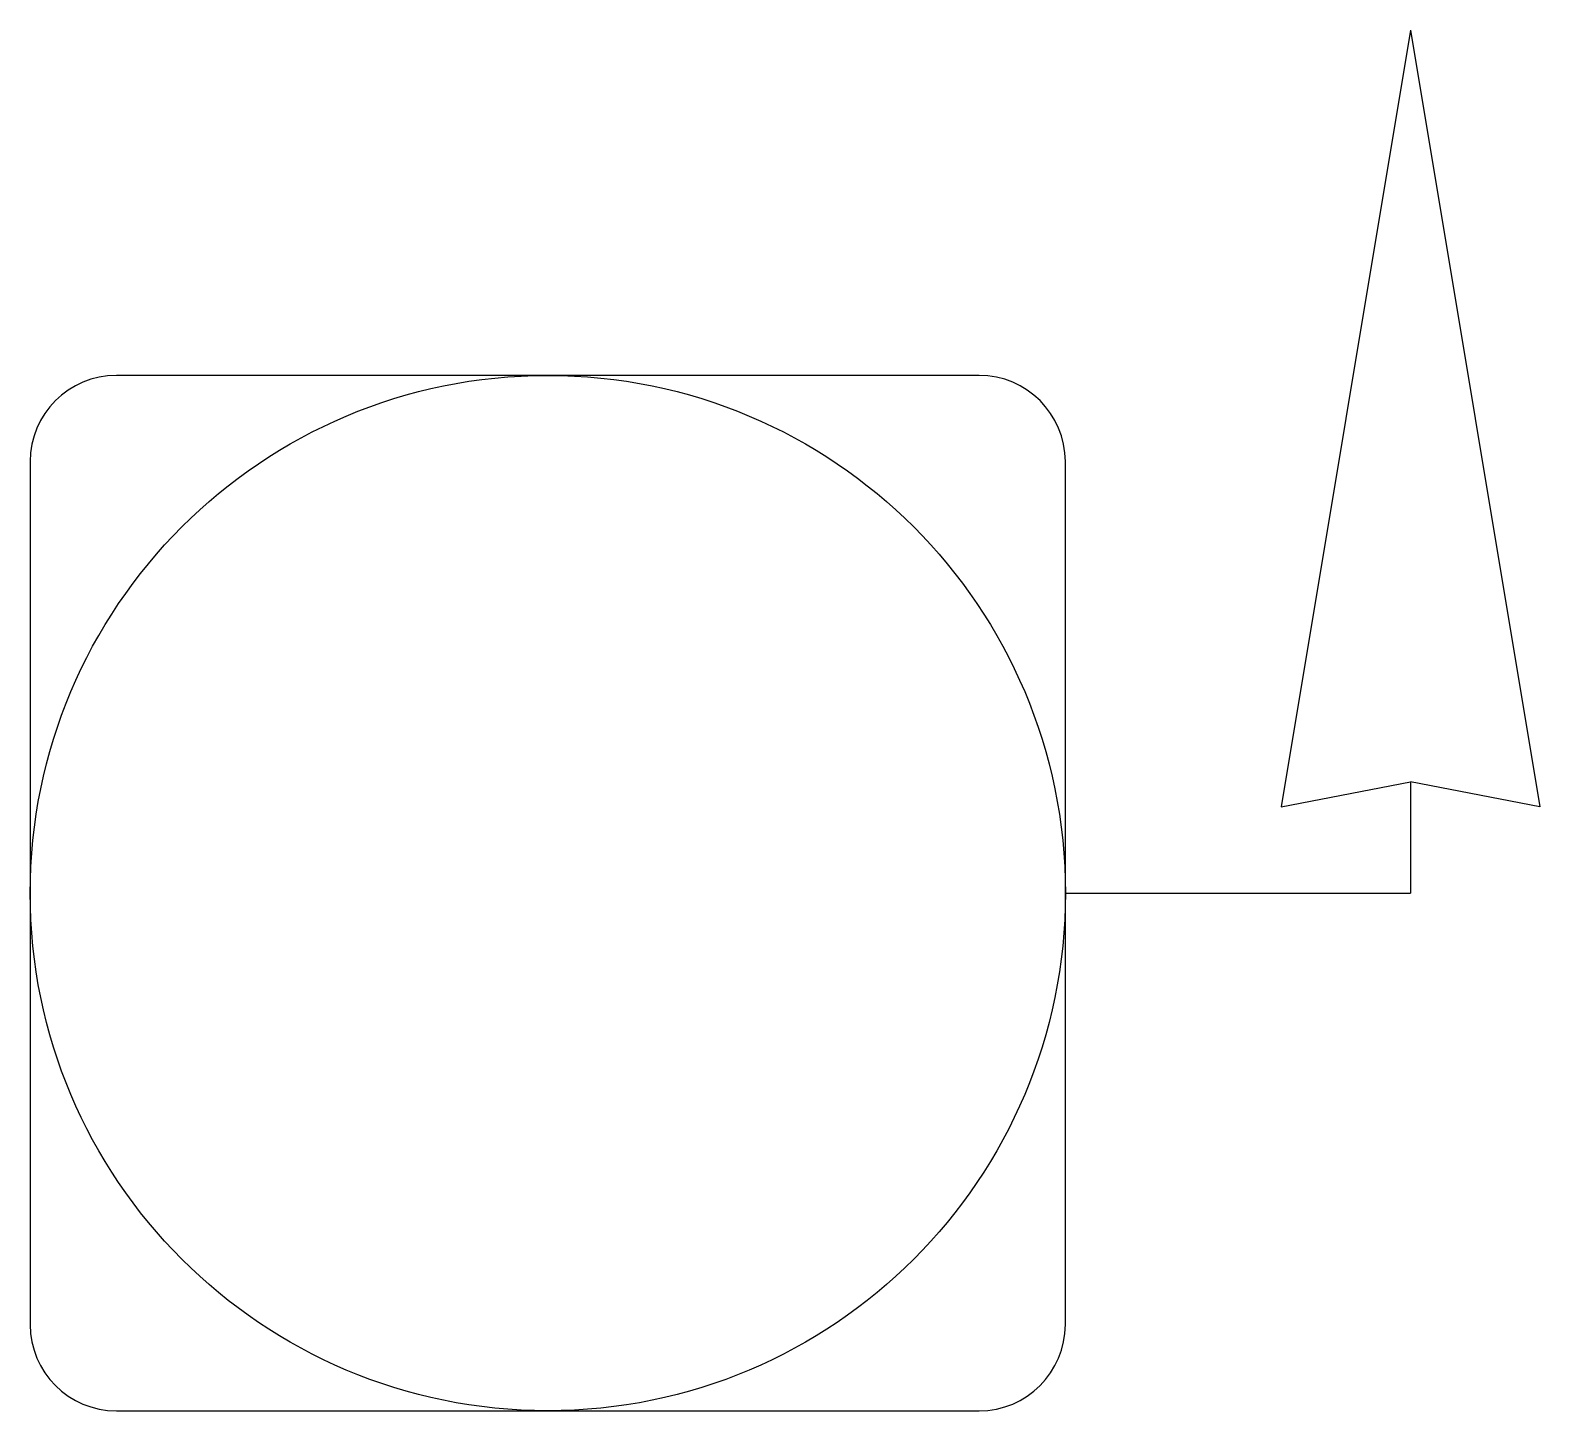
# Model space of a CAD drawing. Extents: x -3 to 5.75, y -3 to 5.
import ezdxf

# ---------------------------------------------------------------- set-up
doc = ezdxf.new("R2010")
doc.units = 0
doc.header["$LTSCALE"] = 0.01
doc.layers.add('VEILIG', color=7, linetype='CONTINUOUS')

msp = doc.modelspace()

# ---------------------------------------------------------------- linework, layer by layer
at = {"layer": 'VEILIG', "color": 0}
for p, q in [((2.5, 3), (-2.5, 3)), ((-3, 2.5), (-3, -2.5)), ((3, -2.5), (3, 2.5)), ((5, 0.6455), (5, 0)), ((3, 0), (5, 0)), ((-2.5, -3), (2.5, -3))]:
    msp.add_line(p, q, dxfattribs=at)
for points in [[(5, 5), (4.25, 0.5), (5, 0.6455)], [(5, 5), (5.75, 0.5), (5, 0.6455)]]:
    msp.add_lwpolyline(points, dxfattribs=at)
msp.add_circle((0, 0), 3, dxfattribs=at)
for centre, start, end in [((-2.5, 2.5), 90, 180), ((2.5, 2.5), 0, 90), ((4.5, 0.5), 0, 0), ((-2.5, -2.5), 180, 270), ((2.5, -2.5), 270, 0)]:
    msp.add_arc(centre, 0.5, start, end, dxfattribs=at)

doc.saveas('drawing.dxf')
